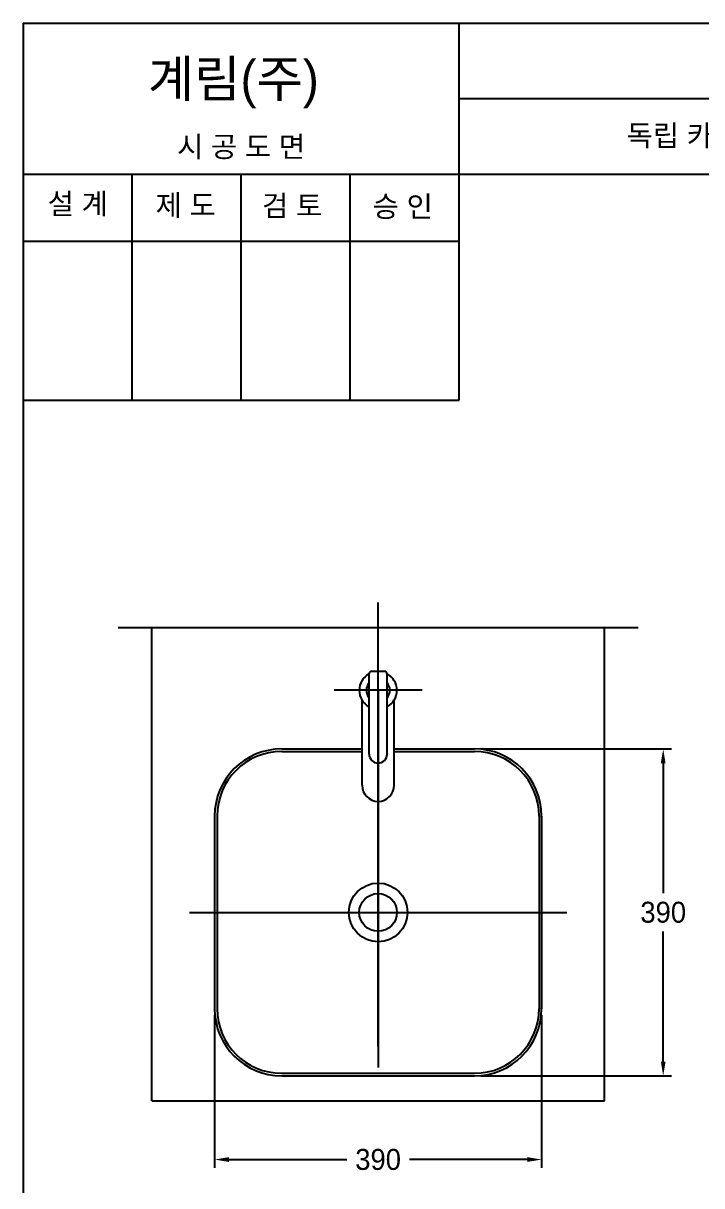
# Model space of a CAD drawing. Header units: millimetres. Extents: x 0 to 3800, y -67 to 2530.
# Drawn here: x 0 to 809, y 1143 to 2530 of the extents above; entities that cross this region are included whole.
import ezdxf
from ezdxf.enums import TextEntityAlignment as Align
from ezdxf.lldxf.tags import DXFTag

# ---------------------------------------------------------------- set-up
doc = ezdxf.new("R2010")
doc.units = ezdxf.units.MM
for name, color, linetype in [('TEXT', 7, 'Continuous'), ('내부선 및 부속', 4, 'Continuous'), ('도각라인', 255, 'Continuous'), ('외형선', 3, 'Continuous'), ('중심선', 1, 'DASHED'), ('치수선', 7, 'Continuous')]:
    doc.layers.add(name, color=color, linetype=linetype)
doc.styles.add('____', font='')
doc.styles.add('타이틀', font='H2GTRM.TTF', dxfattribs={"height": 25})
doc.styles.get('____').set_extended_font_data('굴림')
tags = doc.linetypes.add('DASHDOT', pattern=[70, 31, -13, 13, -13]).pattern_tags.tags
tags[10:11] = [DXFTag(74, 4), DXFTag(75, 0), DXFTag(340, '0'), DXFTag(46, 0.0), DXFTag(50, 0.0), DXFTag(44, 0.0), DXFTag(45, 0.0)]
tags[8:9] = [DXFTag(74, 4), DXFTag(75, 0), DXFTag(340, '0'), DXFTag(46, 0.0), DXFTag(50, 0.0), DXFTag(44, 0.0), DXFTag(45, 0.0)]
tags[6:7] = [DXFTag(74, 4), DXFTag(75, 0), DXFTag(340, '0'), DXFTag(46, 0.0), DXFTag(50, 0.0), DXFTag(44, 0.0), DXFTag(45, 0.0)]
tags[4:5] = [DXFTag(74, 4), DXFTag(75, 0), DXFTag(340, '0'), DXFTag(46, 0.0), DXFTag(50, 0.0), DXFTag(44, 0.0), DXFTag(45, 0.0)]
tags = doc.linetypes.add('DASHED', pattern=[25.72, 12.86, -12.86]).pattern_tags.tags
tags[6:7] = [DXFTag(74, 4), DXFTag(75, 0), DXFTag(340, '0'), DXFTag(46, 0.0), DXFTag(50, 0.0), DXFTag(44, 0.0), DXFTag(45, 0.0)]
tags[4:5] = [DXFTag(74, 4), DXFTag(75, 0), DXFTag(340, '0'), DXFTag(46, 0.0), DXFTag(50, 0.0), DXFTag(44, 0.0), DXFTag(45, 0.0)]
doc.dimstyles.new('MSADIM', dxfattribs={"dimtxt": 33, "dimasz": 17, "dimexe": 10, "dimexo": 7.5, "dimgap": 10, "dimtad": 0, "dimtih": 1, "dimtoh": 1, "dimdec": 0, "dimzin": 1, "dimdsep": 46, "dimtxsty": '____', "dimcen": 11.25, "dimadec": 0, "dimazin": 0, "dimtfac": 1, "dimtdec": 0, "dimtix": 1, "dimtmove": 0, "dimatfit": 3, "dimfxl": 1, "dimtolj": 1, "dimtzin": 1, "dimarcsym": 0})

# ---------------------------------------------------------------- blocks, each defined once
blk = doc.blocks.new('*D18')
at = {"layer": '치수선', "color": 0, "linetype": 'Continuous', "lineweight": -2, "transparency": 16777216}
for p, q in [((545.8, 1663.9), (773.4, 1663.9)), ((763.4, 1646.9), (763.4, 1491.8)), ((763.4, 1290.9), (763.4, 1446.1)), ((545.8, 1273.9), (773.4, 1273.9))]:
    blk.add_line(p, q, dxfattribs=at)
at = {"layer": '치수선', "color": 0, "linetype": 'Continuous', "transparency": 16777216}
for points in [[(760.5, 1646.9), (766.2, 1646.9), (763.4, 1663.9)], [(760.5, 1290.9), (766.2, 1290.9), (763.4, 1273.9)]]:
    blk.add_solid(points, dxfattribs=at)
at = {"layer": '치수선', "color": 0, "linetype": 'Continuous', "transparency": 16777216, "insert": (763.4, 1468.9), "char_height": 25, "attachment_point": 5, "style": '____'}
blk.add_mtext('\\A1;390', dxfattribs=at)
blk = doc.blocks.new('*D19')
at = {"layer": '치수선', "color": 0, "linetype": 'Continuous', "lineweight": -2, "transparency": 16777216}
for p, q in [((228.3, 1346.4), (228.3, 1163.9)), ((618.3, 1346.4), (618.3, 1163.9)), ((245.3, 1173.9), (386, 1173.9)), ((601.3, 1173.9), (460.6, 1173.9))]:
    blk.add_line(p, q, dxfattribs=at)
at = {"layer": '치수선', "color": 0, "linetype": 'Continuous', "transparency": 16777216}
for points in [[(245.3, 1176.8), (245.3, 1171.1), (228.3, 1173.9)], [(601.3, 1176.8), (601.3, 1171.1), (618.3, 1173.9)]]:
    blk.add_solid(points, dxfattribs=at)
at = {"layer": '치수선', "color": 0, "linetype": 'Continuous', "transparency": 16777216, "insert": (423.3, 1173.9), "char_height": 25, "attachment_point": 5, "style": '____'}
blk.add_mtext('\\A1;390', dxfattribs=at)

msp = doc.modelspace()

# ---------------------------------------------------------------- linework, layer by layer
at = {"layer": '내부선 및 부속', "linetype": 'Continuous'}
for p, q in [((412.6, 1657.7), (412.6, 1753.6)), ((431.3, 1756.4), (415.4, 1756.4)), ((434.1, 1657.7), (434.1, 1753.6)), ((404.2, 1620.6), (404.2, 1722.1)), ((442.5, 1620.6), (442.5, 1722.1)), ((308.3, 1660.9), (404.2, 1660.9)), ((442.5, 1660.9), (538.3, 1660.9)), ((231.3, 1583.9), (231.3, 1353.9)), ((615.3, 1583.9), (615.3, 1353.9)), ((308.3, 1276.9), (538.3, 1276.9))]:
    msp.add_line(p, q, dxfattribs=at)
for radius in [35, 22.5]:
    msp.add_circle((423.3, 1468.9), radius, dxfattribs=at)
for centre, radius, start, end in [((423.3, 1733.9), 22.5, 118.5212, 241.4758), ((415.4, 1753.6), 2.81, 90, 180), ((431.3, 1753.6), 2.81, 0, 90), ((423.3, 1733.9), 22.5, 298.5242, 61.4788), ((423.3, 1733.9), 14, 139.9604, 220.0396), ((423.3, 1733.9), 14, 319.9604, 40.0396), ((308.3, 1583.9), 77, 90, 180), ((423.3, 1657.7), 10.7, 180, 0), ((538.3, 1583.9), 77, 0, 90), ((423.3, 1620.6), 19.2, 180, 0), ((308.3, 1353.9), 77, 180, 270), ((538.3, 1353.9), 77, 270, 0)]:
    msp.add_arc(centre, radius, start, end, dxfattribs=at)
at = {"layer": '도각라인', "color": 7}
for p, q in [((0, 2530), (0, 0)), ((0, 2530), (1800, 2530)), ((520, 2080), (520, 2530)), ((520, 2440), (1800, 2440)), ((0, 2350), (1800, 2350)), ((130, 2080), (130, 2350)), ((260, 2080), (260, 2350)), ((390, 2080), (390, 2350)), ((0, 2270), (520, 2270)), ((0, 2080), (520, 2080))]:
    msp.add_line(p, q, dxfattribs=at)
at = {"layer": '외형선', "linetype": 'Continuous'}
for p, q in [((113.3, 1808.9), (733.4, 1808.9)), ((153.3, 1243.9), (153.3, 1808.9)), ((693.4, 1243.9), (693.4, 1808.9)), ((308.3, 1663.9), (404.2, 1663.9)), ((442.5, 1663.9), (538.3, 1663.9)), ((228.3, 1583.9), (228.3, 1353.9)), ((618.3, 1583.9), (618.3, 1353.9)), ((308.3, 1273.9), (538.3, 1273.9)), ((153.3, 1243.9), (693.4, 1243.9))]:
    msp.add_line(p, q, dxfattribs=at)
for centre, start, end in [((308.3, 1583.9), 90, 180), ((538.3, 1583.9), 0, 90), ((308.3, 1353.9), 180, 270), ((538.3, 1353.9), 270, 0)]:
    msp.add_arc(centre, 80, start, end, dxfattribs=at)
at = {"layer": '중심선', "linetype": 'DASHDOT'}
for p, q in [((423.3, 1308.9), (423.3, 1838.9)), ((475.8, 1733.9), (370.8, 1733.9)), ((423.3, 1733.9), (423.3, 1283.9)), ((198.3, 1468.9), (648.3, 1468.9))]:
    msp.add_line(p, q, dxfattribs=at)

# ---------------------------------------------------------------- texts
at = {"layer": 'TEXT', "style": '타이틀'}
msp.add_text('계림(주)', height=44, dxfattribs=at).set_placement((148.7, 2441.8))
for s, p in [('독립 카운터용 사각 세면기', (905.8, 2396)), ('시 공 도 면', (259.9, 2382.7)), ('설 계', (65, 2314.6)), ('제 도', (193.8, 2312.9)), ('검 토', (320.8, 2312.3)), ('승 인', (452.7, 2311.4))]:
    msp.add_text(s, height=25, dxfattribs=at).set_placement(p, align=Align.MIDDLE_CENTER)

# ---------------------------------------------------------------- dimensions: what is measured, and where the dimension line sits
at = {"layer": '치수선', "linetype": 'Continuous'}
dim = msp.add_linear_dim(base=(763.4, 1273.9), p1=(538.3, 1663.9), p2=(538.3, 1273.9), angle=90, dimstyle='MSADIM', override={"dimtxt": 25}, dxfattribs=at)
dim.commit()
dim.dimension.update_dxf_attribs({"geometry": '*D18', "text_midpoint": (763.4, 1468.9)})
dim = msp.add_linear_dim(base=(618.3, 1173.9), p1=(228.3, 1353.9), p2=(618.3, 1353.9), dimstyle='MSADIM', override={"dimtxt": 25}, dxfattribs=at)
dim.commit()
dim.dimension.update_dxf_attribs({"geometry": '*D19', "text_midpoint": (423.3, 1173.9)})

doc.saveas('drawing.dxf')
